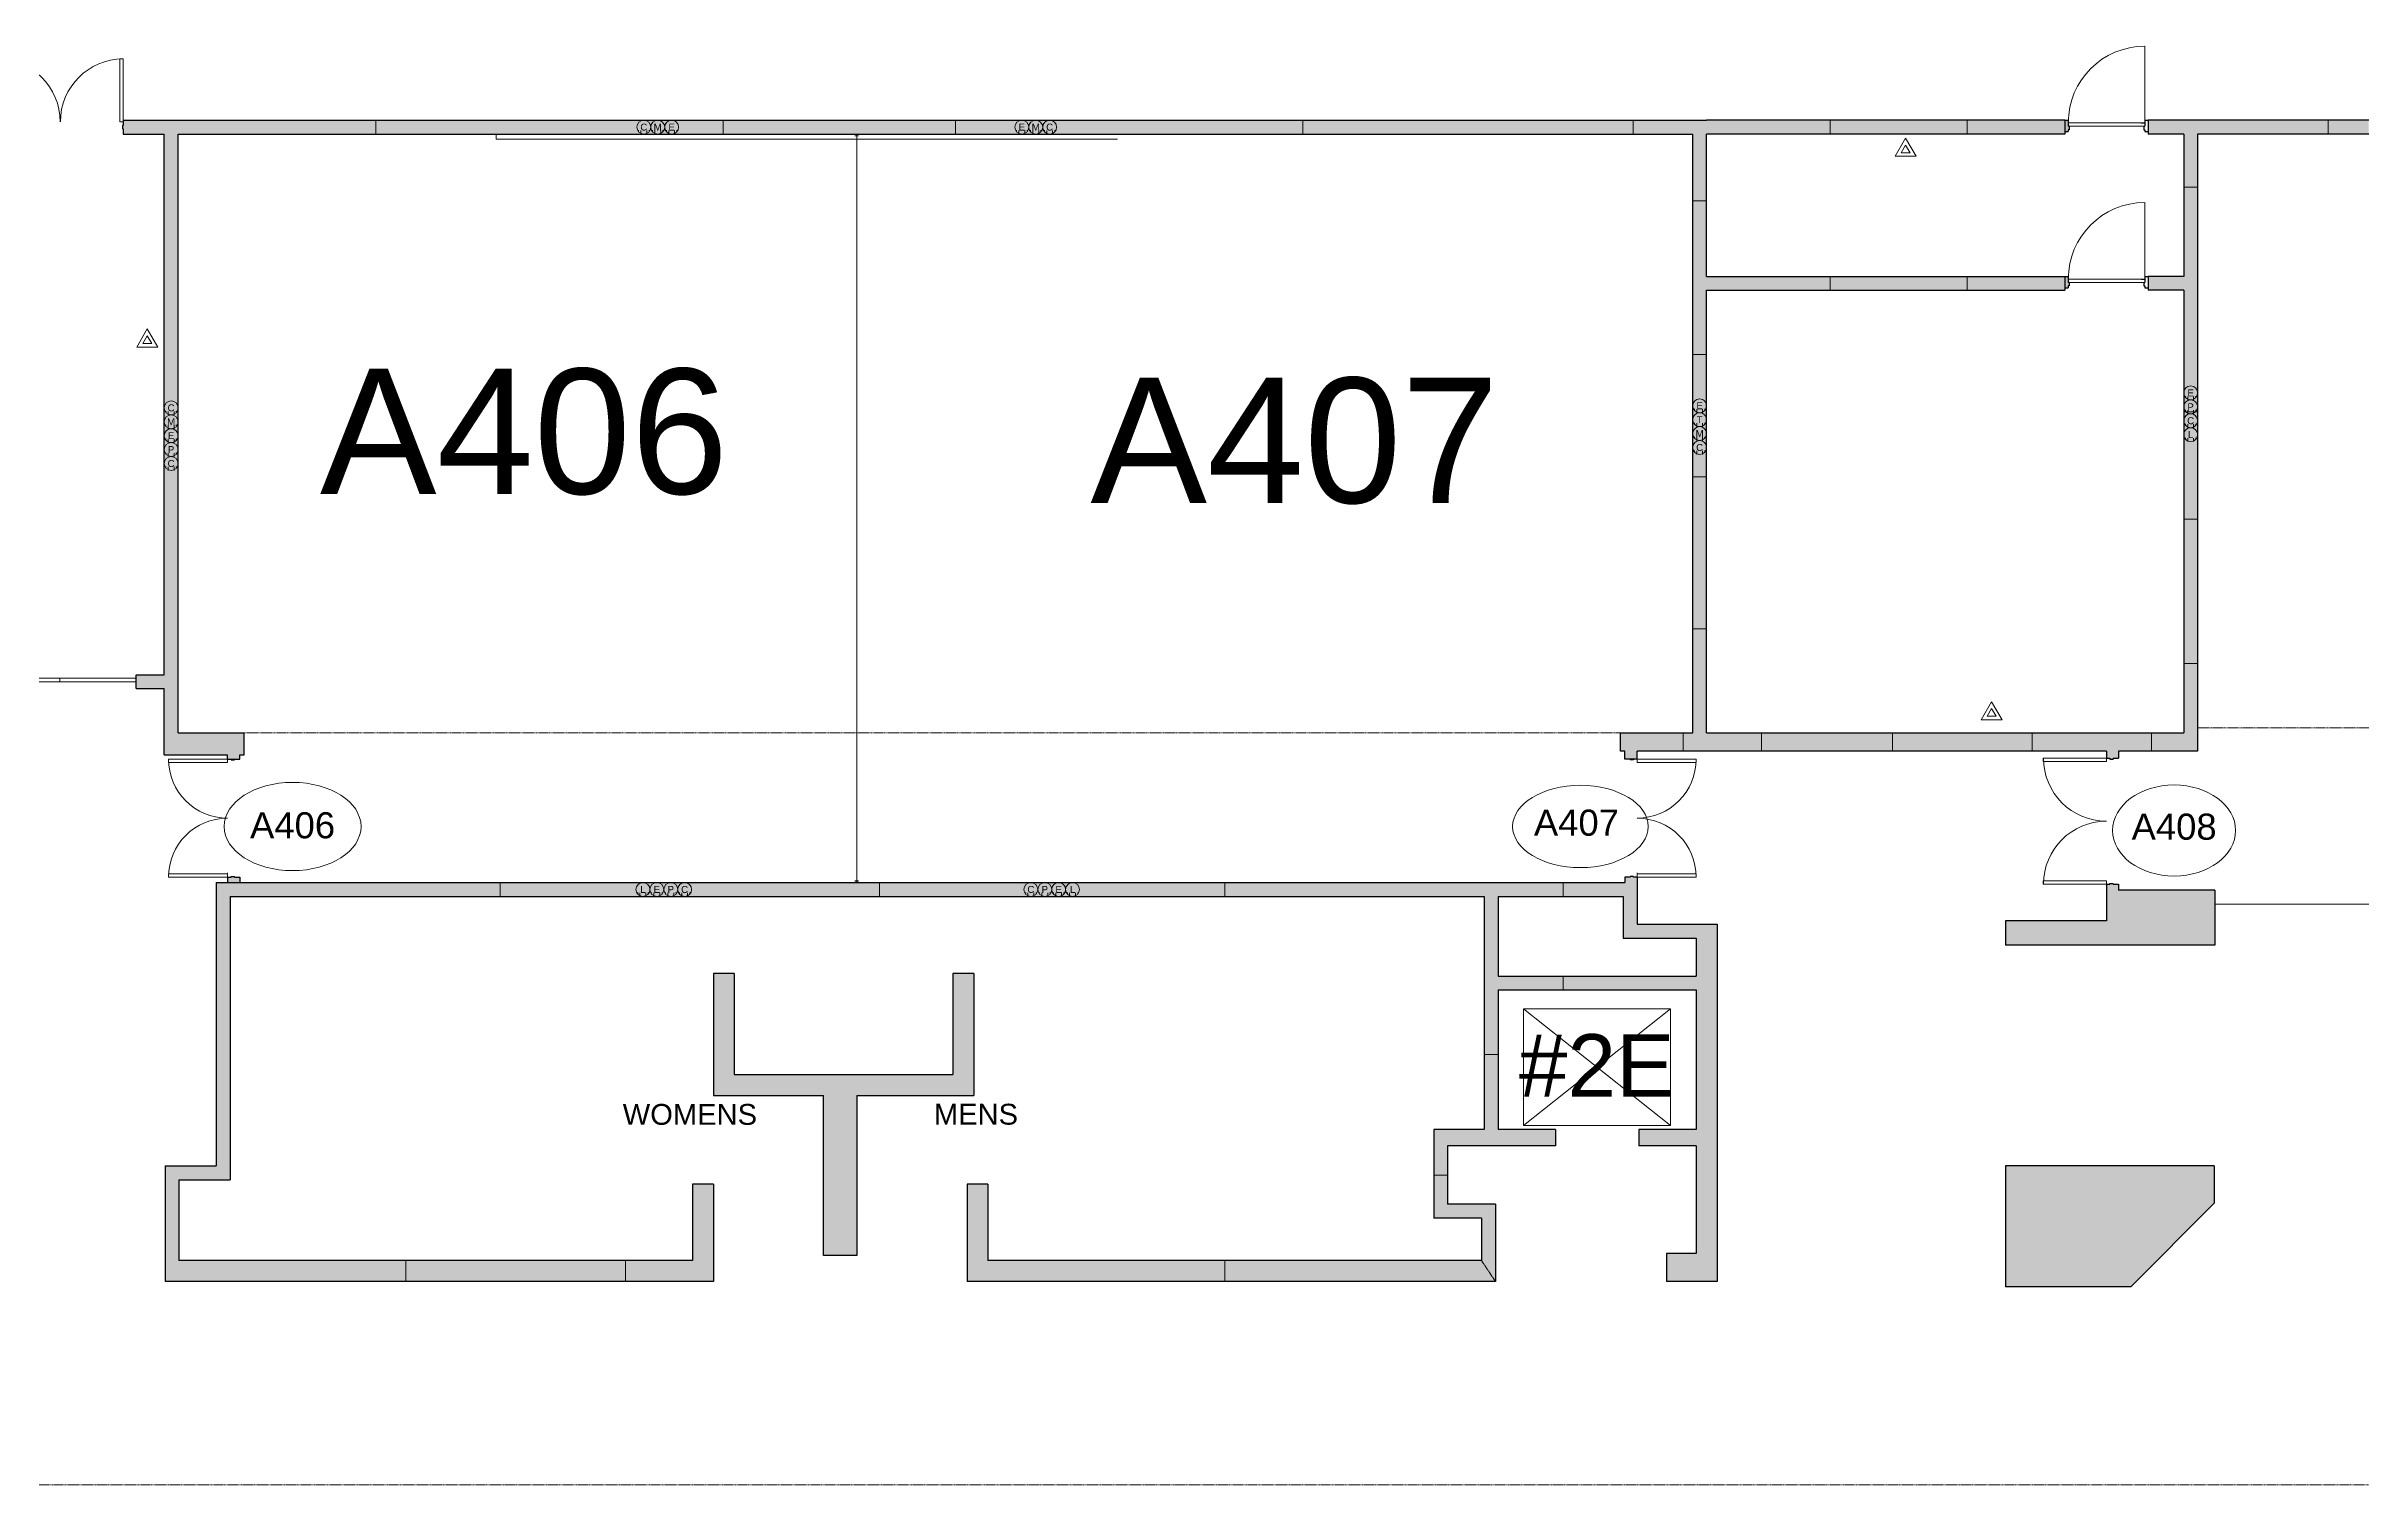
# Model space of a CAD drawing. Header units: inches. Extents: x -68 to 10561, y -2 to 2943.
# Drawn here: x 7604 to 8936, y 2107 to 2934 of the extents above; entities that cross this region are included whole.
import ezdxf
from ezdxf.enums import TextEntityAlignment as Align

# ---------------------------------------------------------------- set-up
doc = ezdxf.new("R2010")
doc.units = ezdxf.units.IN
doc.header["$MEASUREMENT"] = 0
doc.linetypes.add('DASHED', pattern=[0.75, 0.5, -0.25])
doc.linetypes.add('HIDDEN', pattern=[0.375, 0.25, -0.125])
doc.layers.get('0').update_dxf_attribs({"linetype": 'CONTINUOUS', "lineweight": 5})
for name, color, linetype, lineweight in [('1_A-ANNO-TEXT-MRMS-LG', 7, 'CONTINUOUS', 5), ('1_A-ANNO-TEXT-MRMS-SM', 1, 'CONTINUOUS', 5), ('1_A-ANNO-TEXT-RRMS', 7, 'CONTINUOUS', 5), ('1_A-CLNG-SUSP', 15, 'DASHED', 5), ('1_A-DOOR-SWNG', 124, 'CONTINUOUS', 5), ('1_A-FLOR-EVTR', 134, 'CONTINUOUS', 5), ('1_A-FLOR-EVTR-IDEN', 7, 'CONTINUOUS', 5), ('1_A-WALL-FULL', 7, 'CONTINUOUS', 25), ('1_A-WALL-HTCH', 8, 'HIDDEN', 5), ('1_A-WALL-MOVE-0607', 7, 'CONTINUOUS', 5), ('1_E-WALL', 8, 'CONTINUOUS', 5), ('1_F-PROT-EQPM-EXT', 1, 'CONTINUOUS', 5), ('RoomLayer1', 1, 'CONTINUOUS', 5)]:
    doc.layers.add(name, color=color, linetype=linetype, lineweight=lineweight)
doc.layers.add('1_A-CLNG-WTRK', color=15, linetype='HIDDEN', lineweight=5, plot=False)
doc.styles.add('HELV-H', font='')
doc.styles.add('HELV-M', font='swissel.ttf')
doc.styles.get("Standard").update_dxf_attribs({"font": 'swissl.ttf', "height": 36})
doc.styles.get('HELV-H').set_extended_font_data('Swis721 Hv BT')

# ---------------------------------------------------------------- blocks, each defined once
blk = doc.blocks.new('WBOX')
for p, q in [((-3.5, -6), (-2.8, -6)), ((-1.7, -8), (-1.7, -6)), ((1.7, -8), (1.7, -6)), ((2.8, -6), (3.5, -6))]:
    blk.add_line(p, q)
blk.add_circle((0, -4), 4)
at = {"flags": 8}
blk.add_attdef('X', text='', height=4, dxfattribs=at).set_placement((0, -6), align=Align.CENTER)
blk = doc.blocks.new('FEXT-SYM')
for p, q in [((-3, 0), (0, 5.2)), ((-3, 0), (3, 0)), ((-1.27, 1), (0, 3.2)), ((-1.27, 1), (1.27, 1)), ((3, 0), (0, 5.2)), ((1.27, 1), (0, 3.2))]:
    blk.add_line(p, q)

msp = doc.modelspace()

# ---------------------------------------------------------------- hatches: boundary and pattern name
at = {"layer": '1_A-WALL-HTCH'}
for points in [[(7793.6, 2891.8), (7648.3, 2891.8), (7648.3, 2888.8), (7647.8, 2888.8), (7647.8, 2886.8), (7648.3, 2886.8), (7648.3, 2883.8), (7671.8, 2883.8), (7671.8, 2572.8), (7655.8, 2572.8), (7655.8, 2564.8), (7671.8, 2564.8), (7671.8, 2526.8), (7708.3, 2526.8), (7708.3, 2524.3), (7710.3, 2524.3), (7715.3, 2524.3), (7715.3, 2526.8), (7717.8, 2526.8), (7717.8, 2539.3), (7679.8, 2539.3), (7679.8, 2883.8), (7793.6, 2883.8)], [(8559.3, 2756.9), (8551.3, 2756.9), (8551.3, 2686.7), (8559.3, 2686.7)], [(8476.7, 2399.5), (8439.3, 2399.5), (8439.3, 2445.3), (8476.7, 2445.3), (8476.7, 2453.3), (8282.1, 2453.3), (8282.1, 2445.3), (8431.3, 2445.3), (8431.3, 2354.4), (8439.3, 2354.4), (8439.3, 2391.5), (8476.7, 2391.5)], [(8565.3, 2429.3), (8519.3, 2429.3), (8519.3, 2456.3), (8517.3, 2456.3), (8517.3, 2456.8), (8515.3, 2456.8), (8515.3, 2456.3), (8512.3, 2456.3), (8512.3, 2453.3), (8476.7, 2453.3), (8476.7, 2445.3), (8511.3, 2445.3), (8511.3, 2421.3), (8553.3, 2421.3), (8553.3, 2399.5), (8476.7, 2399.5), (8476.7, 2391.5), (8553.3, 2391.5), (8553.3, 2311.3), (8520.3, 2311.3), (8520.3, 2301.8), (8553.3, 2301.8), (8553.3, 2239.8), (8536.3, 2239.8), (8536.3, 2223.8), (8565.3, 2223.8)], [(8851.8, 2417.3), (8731.3, 2417.3), (8731.3, 2431.3), (8789.3, 2431.3), (8789.3, 2452.3), (8791.3, 2452.3), (8791.3, 2452.8), (8793.3, 2452.8), (8793.3, 2452.3), (8796.3, 2452.3), (8796.3, 2448.8), (8851.8, 2448.8)], [(7999.8, 2400.9), (7999.8, 2342.8), (8125.6, 2342.8), (8125.6, 2400.9), (8137.6, 2400.9), (8137.6, 2330.8), (8070.4, 2330.8), (8070.4, 2238.8), (8051.2, 2238.8), (8051.2, 2330.8), (7987.8, 2330.8), (7987.8, 2400.9)], [(8472.3, 2311.3), (8439.3, 2311.3), (8439.3, 2354.4), (8431.3, 2354.4), (8431.3, 2311.3), (8402.3, 2311.3), (8402.3, 2285), (8410.3, 2285), (8410.3, 2301.8), (8472.3, 2301.8)], [(8282.1, 2235.8), (8145.8, 2235.8), (8145.8, 2279.8), (8133.8, 2279.8), (8133.8, 2223.8), (8282.1, 2223.8)], [(8437.8, 2268.3), (8410.3, 2268.3), (8410.3, 2285), (8402.3, 2285), (8402.3, 2260.3), (8429.8, 2260.3), (8429.8, 2235.8), (8437.8, 2223.8)], [(8803.3, 2220.8), (8731.3, 2220.8), (8731.3, 2290.3), (8851.3, 2290.3), (8851.3, 2268.8)], [(8429.8, 2235.8), (8282.1, 2235.8), (8282.1, 2223.8), (8437.8, 2223.8)]]:
    msp.add_hatch(color=256, dxfattribs=at).paths.add_polyline_path(points)
h = msp.add_hatch(color=256, dxfattribs=at)
h.paths.add_polyline_path([(8517.1, 2891.8), (8327, 2891.8), (8327, 2883.8), (8517.1, 2883.8)])
h.paths.add_polyline_path([(8327, 2891.8), (8127.1, 2891.8), (8127.1, 2883.8), (8327, 2883.8)])
h.paths.add_polyline_path([(8127.1, 2891.8), (7993.5, 2891.8), (7993.5, 2883.8), (8127.1, 2883.8)])
h.paths.add_polyline_path([(7993.5, 2891.8), (7793.6, 2891.8), (7793.6, 2883.8), (7993.5, 2883.8)])
h = msp.add_hatch(color=256, dxfattribs=at)
h.paths.add_polyline_path([(8630.4, 2801.9), (8559.3, 2801.9), (8559.3, 2845.3), (8551.3, 2845.3), (8551.3, 2756.9), (8559.3, 2756.9), (8559.3, 2793.9), (8630.4, 2793.9)])
h.paths.add_polyline_path([(8709.2, 2801.9), (8630.4, 2801.9), (8630.4, 2793.9), (8709.2, 2793.9)])
h.paths.add_polyline_path([(8765.4, 2801.9), (8709.2, 2801.9), (8709.2, 2793.9), (8765.4, 2793.9)])
h.paths.add_polyline_path([(8767.9, 2798.4), (8767.4, 2798.4), (8767.4, 2801.9), (8765.4, 2801.9), (8765.4, 2795.4), (8767.4, 2795.4), (8767.4, 2796.4), (8767.9, 2796.4)])
h.paths.add_polyline_path([(8767.9, 2888.3), (8767.4, 2888.3), (8767.4, 2891.8), (8765.4, 2891.8), (8765.4, 2885.3), (8767.4, 2885.3), (8767.4, 2886.3), (8767.9, 2886.3)])
h.paths.add_polyline_path([(8765.4, 2891.8), (8709.2, 2891.8), (8709.2, 2883.8), (8765.4, 2883.8)])
h.paths.add_polyline_path([(8709.2, 2891.8), (8630.4, 2891.8), (8630.4, 2883.8), (8709.2, 2883.8)])
h.paths.add_polyline_path([(8630.4, 2891.8), (8559.3, 2891.8), (8517.1, 2891.8), (8517.1, 2883.8), (8551.3, 2883.8), (8551.3, 2845.3), (8559.3, 2845.3), (8559.3, 2883.8), (8630.4, 2883.8)])
h = msp.add_hatch(color=256, dxfattribs=at)
h.paths.add_polyline_path([(8940.2, 2891.8), (8917, 2891.8), (8917, 2883.8), (8940.2, 2883.8)])
h.paths.add_polyline_path([(8917, 2891.8), (8813.4, 2891.8), (8813.4, 2883.8), (8833.8, 2883.8), (8833.8, 2853.2), (8841.8, 2853.2), (8841.8, 2883.8), (8917, 2883.8)])
h.paths.add_polyline_path([(8841.8, 2853.2), (8833.8, 2853.2), (8833.8, 2801.9), (8813.4, 2801.9), (8813.4, 2793.9), (8833.8, 2793.9), (8833.8, 2724.1), (8841.8, 2724.1)])
h = msp.add_hatch(color=256, dxfattribs=at)
h.paths.add_polyline_path([(8841.8, 2724.1), (8833.8, 2724.1), (8833.8, 2662.2), (8841.8, 2662.2)])
h.paths.add_polyline_path([(8841.8, 2662.2), (8833.8, 2662.2), (8833.8, 2579.3), (8841.8, 2579.3)])
h.paths.add_polyline_path([(8841.8, 2579.3), (8833.8, 2579.3), (8833.8, 2539.3), (8815.3, 2539.3), (8815.3, 2528.8), (8841.8, 2528.8)])
h = msp.add_hatch(color=256, dxfattribs=at)
h.paths.add_polyline_path([(8815.3, 2539.3), (8746.7, 2539.3), (8746.7, 2528.8), (8789.3, 2528.8), (8789.3, 2524.8), (8791.3, 2524.8), (8791.3, 2524.3), (8793.3, 2524.3), (8793.3, 2524.8), (8796.3, 2524.8), (8796.3, 2528.8), (8815.3, 2528.8)])
h.paths.add_polyline_path([(8746.7, 2539.3), (8666.3, 2539.3), (8666.3, 2528.8), (8746.7, 2528.8)])
h.paths.add_polyline_path([(8666.3, 2539.3), (8590.8, 2539.3), (8590.8, 2528.8), (8666.3, 2528.8)])
h.paths.add_polyline_path([(8590.8, 2539.3), (8559.3, 2539.3), (8559.3, 2599.1), (8551.3, 2599.1), (8551.3, 2539.3), (8545.9, 2539.3), (8545.9, 2528.8), (8590.8, 2528.8)])
h.paths.add_polyline_path([(8545.9, 2539.3), (8509.8, 2539.3), (8509.8, 2528.8), (8512.3, 2528.8), (8512.3, 2524.3), (8515.3, 2524.3), (8519.3, 2524.3), (8519.3, 2528.8), (8545.9, 2528.8)])
h.paths.add_polyline_path([(8559.3, 2686.7), (8551.3, 2686.7), (8551.3, 2599.1), (8559.3, 2599.1)])
h = msp.add_hatch(color=256, dxfattribs=at)
h.paths.add_polyline_path([(8282.1, 2453.3), (8083.4, 2453.3), (8083.4, 2445.3), (8282.1, 2445.3)])
h.paths.add_polyline_path([(8083.4, 2453.3), (7865.1, 2453.3), (7865.1, 2445.3), (8083.4, 2445.3)])
h.paths.add_polyline_path([(7987.8, 2279.8), (7975.8, 2279.8), (7975.8, 2235.8), (7937.3, 2235.8), (7937.3, 2223.8), (7987.8, 2223.8)])
h.paths.add_polyline_path([(7937.3, 2235.8), (7810.8, 2235.8), (7810.8, 2223.8), (7937.3, 2223.8)])
h.paths.add_polyline_path([(7810.8, 2235.8), (7680.3, 2235.8), (7680.3, 2282.3), (7709.8, 2282.3), (7709.8, 2445.3), (7865.1, 2445.3), (7865.1, 2453.3), (7701.8, 2453.3), (7701.8, 2290.3), (7672.3, 2290.3), (7672.3, 2223.8), (7810.8, 2223.8)])
h.paths.add_polyline_path([(7715.3, 2456.3), (7712.3, 2456.3), (7712.3, 2456.8), (7710.3, 2456.8), (7710.3, 2456.3), (7708.3, 2456.3), (7708.3, 2453.3), (7715.3, 2453.3)])

# ---------------------------------------------------------------- linework, layer by layer
at = {"layer": '1_A-CLNG-SUSP'}
for p, q in [((7717.8, 2539.3), (8509.8, 2539.3)), ((9327.8, 2542.3), (8841.8, 2542.3)), ((9521.8, 2106.9), (2953.3, 2106.9))]:
    msp.add_line(p, q, dxfattribs=at)
at = {"layer": '1_A-CLNG-WTRK'}
for p, q in [((7862.8, 2880.8), (8220.3, 2880.8)), ((8070.3, 2453.3), (8070.3, 2883.8)), ((9328.8, 2440.8), (8851.8, 2440.8))]:
    msp.add_line(p, q, dxfattribs=at)
at = {"layer": '1_A-DOOR-SWNG'}
for p, q in [((8811.4, 2934.3), (8811.4, 2890.3)), ((7648.3, 2927), (7646.3, 2927)), ((7646.3, 2890.8), (7646.3, 2927)), ((7648.3, 2890.8), (7648.3, 2927)), ((7648.3, 2890.8), (7646.3, 2890.8)), ((8767.4, 2890.3), (8811.4, 2890.3)), ((8767.4, 2888.3), (8811.4, 2888.3)), ((8811.4, 2844.4), (8811.4, 2800.4)), ((8767.4, 2800.4), (8811.4, 2800.4)), ((8767.4, 2798.4), (8811.4, 2798.4)), ((7567.8, 2570.8), (7655.8, 2570.8)), ((7567.8, 2568.8), (7655.8, 2568.8)), ((7611.8, 2570.8), (7611.8, 2568.8)), ((7708.3, 2524.3), (7674.3, 2524.3)), ((7674.3, 2524.3), (7674.3, 2522.3)), ((7708.3, 2522.3), (7674.3, 2522.3)), ((7708.3, 2524.3), (7708.3, 2522.3)), ((8519.3, 2524.3), (8553.3, 2524.3)), ((8519.3, 2524.3), (8519.3, 2522.3)), ((8519.3, 2522.3), (8553.3, 2522.3)), ((8553.3, 2524.3), (8553.3, 2522.3)), ((8753, 2524.8), (8753, 2522.8)), ((8789.3, 2524.8), (8753, 2524.8)), ((8789.3, 2522.8), (8753, 2522.8)), ((8789.3, 2524.8), (8789.3, 2522.8)), ((7708.3, 2458.3), (7674.3, 2458.3)), ((7674.3, 2456.3), (7674.3, 2458.3)), ((7708.3, 2456.3), (7674.3, 2456.3)), ((7708.3, 2458.8), (7708.3, 2458.7)), ((7708.3, 2456.3), (7708.3, 2458.3)), ((8519.3, 2458.8), (8519.3, 2458.7)), ((8519.3, 2458.3), (8553.3, 2458.3)), ((8519.3, 2456.3), (8519.3, 2458.3)), ((8519.3, 2456.3), (8553.3, 2456.3)), ((8553.3, 2456.3), (8553.3, 2458.3)), ((8789.3, 2454.3), (8753, 2454.3)), ((8753, 2452.3), (8753, 2454.3)), ((8789.3, 2452.3), (8753, 2452.3)), ((8789.3, 2452.3), (8789.3, 2454.3))]:
    msp.add_line(p, q, dxfattribs=at)
for centre, radius, start, end in [((8811.4, 2890.3), 44, 90, 180), ((7575.8, 2890.8), 36.2, 360, 90), ((7648.3, 2890.8), 36.2, 90, 180), ((8811.4, 2800.4), 44, 90, 180), ((7708.3, 2524.3), 34, 180, 270), ((8519.3, 2524.3), 34, 270, 0), ((8789.3, 2524.8), 36.2, 180, 270), ((7708.3, 2456.3), 34, 90, 180), ((8519.3, 2456.3), 34, 360, 90), ((8789.3, 2452.3), 36.2, 90, 180)]:
    msp.add_arc(centre, radius, start, end, dxfattribs=at)
at = {"layer": '1_A-FLOR-EVTR'}
for p, q in [((8454, 2313.5), (8454, 2380.7)), ((8454, 2380.7), (8538.5, 2380.7)), ((8454, 2313.5), (8538.5, 2380.7)), ((8454, 2380.7), (8538.5, 2313.5)), ((8538.5, 2380.7), (8538.5, 2313.5)), ((8538.5, 2313.5), (8454, 2313.5))]:
    msp.add_line(p, q, dxfattribs=at)
at = {"layer": '1_A-WALL-FULL'}
for p, q in [((7648.3, 2891.8), (8559.3, 2891.8)), ((7648.3, 2891.8), (7648.3, 2888.8)), ((8765.4, 2891.8), (8559.3, 2891.8)), ((8765.4, 2891.8), (8765.4, 2883.8)), ((8765.4, 2891.8), (8767.4, 2891.8)), ((8767.4, 2891.8), (8767.4, 2888.3)), ((8811.4, 2891.8), (8813.4, 2891.8)), ((8811.4, 2891.8), (8811.4, 2888.3)), ((9338, 2891.8), (8813.4, 2891.8)), ((8813.4, 2891.8), (8813.4, 2883.8)), ((7647.8, 2888.8), (7647.8, 2886.8)), ((7648.3, 2888.8), (7647.8, 2888.8)), ((7648.3, 2886.8), (7647.8, 2886.8)), ((7648.3, 2886.8), (7648.3, 2883.8)), ((7648.3, 2883.8), (7671.8, 2883.8)), ((7671.8, 2572.8), (7671.8, 2883.8)), ((7679.8, 2539.3), (7679.8, 2883.8)), ((7679.8, 2883.8), (8551.3, 2883.8)), ((8551.3, 2539.3), (8551.3, 2883.8)), ((8765.4, 2883.8), (8559.3, 2883.8)), ((8559.3, 2801.9), (8559.3, 2883.8)), ((8765.4, 2885.3), (8767.4, 2885.3)), ((8767.9, 2888.3), (8767.4, 2888.3)), ((8767.9, 2886.3), (8767.4, 2886.3)), ((8767.4, 2886.3), (8767.4, 2885.3)), ((8767.9, 2888.3), (8767.9, 2886.3)), ((8809.4, 2890.3), (8811.4, 2890.3)), ((8810.9, 2888.3), (8810.9, 2886.3)), ((8810.9, 2888.3), (8811.4, 2888.3)), ((8810.9, 2886.3), (8811.4, 2886.3)), ((8811.4, 2886.3), (8811.4, 2885.3)), ((8811.4, 2885.3), (8813.4, 2885.3)), ((8833.8, 2883.8), (8813.4, 2883.8)), ((8833.8, 2883.8), (8833.8, 2801.9)), ((8841.8, 2883.8), (8841.8, 2528.8)), ((9338, 2883.8), (8841.8, 2883.8)), ((8559.3, 2801.9), (8765.4, 2801.9)), ((8765.4, 2801.9), (8765.4, 2793.9)), ((8765.4, 2801.9), (8767.4, 2801.9)), ((8767.4, 2801.9), (8767.4, 2798.4)), ((8767.9, 2798.4), (8767.4, 2798.4)), ((8767.9, 2798.4), (8767.9, 2796.4)), ((8809.4, 2800.4), (8811.4, 2800.4)), ((8810.9, 2798.4), (8811.4, 2798.4)), ((8810.9, 2798.4), (8810.9, 2796.4)), ((8811.4, 2801.9), (8811.4, 2798.4)), ((8811.4, 2801.9), (8813.4, 2801.9)), ((8833.8, 2801.9), (8813.4, 2801.9)), ((8813.4, 2801.9), (8813.4, 2793.9)), ((8559.3, 2539.3), (8559.3, 2793.9)), ((8559.3, 2793.9), (8765.4, 2793.9)), ((8765.4, 2795.4), (8767.4, 2795.4)), ((8767.4, 2796.4), (8767.4, 2795.4)), ((8767.9, 2796.4), (8767.4, 2796.4)), ((8810.9, 2796.4), (8811.4, 2796.4)), ((8811.4, 2796.4), (8811.4, 2795.4)), ((8811.4, 2795.4), (8813.4, 2795.4)), ((8833.8, 2793.9), (8813.4, 2793.9)), ((8833.8, 2793.9), (8833.8, 2539.3)), ((7655.8, 2564.8), (7655.8, 2572.8)), ((7655.8, 2572.8), (7671.8, 2572.8)), ((7655.8, 2564.8), (7671.8, 2564.8)), ((7671.8, 2526.8), (7671.8, 2564.8)), ((7679.8, 2539.3), (7717.8, 2539.3)), ((7717.8, 2526.8), (7717.8, 2539.3)), ((8509.8, 2539.3), (8551.3, 2539.3)), ((8509.8, 2528.8), (8509.8, 2539.3)), ((8559.3, 2539.3), (8833.8, 2539.3)), ((7671.8, 2526.8), (7708.3, 2526.8)), ((7708.3, 2524.3), (7708.3, 2526.8)), ((7708.3, 2524.3), (7715.3, 2524.3)), ((7708.3, 2524.3), (7710.3, 2524.3)), ((7710.3, 2524.3), (7710.3, 2523.8)), ((7710.3, 2523.8), (7712.3, 2523.8)), ((7712.3, 2524.3), (7715.3, 2524.3)), ((7712.3, 2524.3), (7712.3, 2523.8)), ((7715.3, 2524.3), (7715.3, 2526.8)), ((7715.3, 2526.8), (7717.8, 2526.8)), ((8512.3, 2528.8), (8509.8, 2528.8)), ((8512.3, 2524.3), (8512.3, 2528.8)), ((8519.3, 2524.3), (8512.3, 2524.3)), ((8515.3, 2524.3), (8512.3, 2524.3)), ((8515.3, 2524.3), (8515.3, 2523.8)), ((8517.3, 2523.8), (8515.3, 2523.8)), ((8519.3, 2524.3), (8517.3, 2524.3)), ((8517.3, 2524.3), (8517.3, 2523.8)), ((8789.3, 2528.8), (8519.3, 2528.8)), ((8519.3, 2524.3), (8519.3, 2528.8)), ((8789.3, 2528.8), (8789.3, 2524.8)), ((8789.3, 2524.8), (8791.3, 2524.8)), ((8791.3, 2524.8), (8791.3, 2524.3)), ((8791.3, 2524.3), (8793.3, 2524.3)), ((8793.3, 2524.8), (8796.3, 2524.8)), ((8793.3, 2524.8), (8793.3, 2524.3)), ((8841.8, 2528.8), (8796.3, 2528.8)), ((8796.3, 2528.8), (8796.3, 2524.8)), ((7701.8, 2453.3), (8512.3, 2453.3)), ((7701.8, 2453.3), (7701.8, 2290.3)), ((7708.3, 2456.3), (7708.3, 2453.3)), ((7708.3, 2456.3), (7710.3, 2456.3)), ((7710.3, 2456.3), (7710.3, 2456.8)), ((7710.3, 2456.8), (7712.3, 2456.8)), ((7712.3, 2456.3), (7712.3, 2456.8)), ((7712.3, 2456.3), (7715.3, 2456.3)), ((7715.3, 2456.3), (7715.3, 2453.3)), ((8069.3, 2454.3), (8071.3, 2454.3)), ((8515.3, 2456.3), (8512.3, 2456.3)), ((8512.3, 2456.3), (8512.3, 2453.3)), ((8517.3, 2456.8), (8515.3, 2456.8)), ((8515.3, 2456.3), (8515.3, 2456.8)), ((8517.3, 2456.3), (8517.3, 2456.8)), ((8519.3, 2456.3), (8517.3, 2456.3)), ((8519.3, 2456.3), (8519.3, 2429.3)), ((8789.3, 2452.3), (8789.3, 2431.3)), ((8789.3, 2452.3), (8791.3, 2452.3)), ((8791.3, 2452.3), (8791.3, 2452.8)), ((8791.3, 2452.8), (8793.3, 2452.8)), ((8793.3, 2452.3), (8793.3, 2452.8)), ((8793.3, 2452.3), (8796.3, 2452.3)), ((8796.3, 2452.3), (8796.3, 2448.8)), ((7709.8, 2445.3), (8431.3, 2445.3)), ((7709.8, 2445.3), (7709.8, 2282.3)), ((8431.3, 2445.3), (8431.3, 2311.3)), ((8439.3, 2445.3), (8511.3, 2445.3)), ((8439.3, 2445.3), (8439.3, 2399.5)), ((8511.3, 2445.3), (8511.3, 2421.3)), ((8851.8, 2448.8), (8796.3, 2448.8)), ((8851.8, 2448.8), (8851.8, 2417.3)), ((8519.3, 2429.3), (8565.3, 2429.3)), ((8565.3, 2429.3), (8565.3, 2223.8)), ((8789.3, 2431.3), (8731.3, 2431.3)), ((8731.3, 2431.3), (8731.3, 2417.3)), ((8511.3, 2421.3), (8553.3, 2421.3)), ((8553.3, 2421.3), (8553.3, 2399.5)), ((8851.8, 2417.3), (8731.3, 2417.3)), ((7987.8, 2400.9), (7987.8, 2330.8)), ((7999.8, 2400.9), (7987.8, 2400.9)), ((7999.8, 2400.9), (7999.8, 2342.8)), ((8137.6, 2400.9), (8125.6, 2400.9)), ((8125.6, 2400.9), (8125.6, 2342.8)), ((8137.6, 2400.9), (8137.6, 2330.8)), ((8439.3, 2399.5), (8553.3, 2399.5)), ((8439.3, 2391.5), (8553.3, 2391.5)), ((8439.3, 2391.5), (8439.3, 2311.3)), ((8553.3, 2391.5), (8553.3, 2311.3)), ((7999.8, 2342.8), (8125.6, 2342.8)), ((7987.8, 2330.8), (8051.2, 2330.8)), ((8051.2, 2238.8), (8051.2, 2330.8)), ((8070.4, 2330.8), (8070.4, 2238.8)), ((8070.4, 2330.8), (8137.6, 2330.8)), ((8402.3, 2311.3), (8402.3, 2260.3)), ((8431.3, 2311.3), (8402.3, 2311.3)), ((8472.3, 2311.3), (8439.3, 2311.3)), ((8472.3, 2311.3), (8472.3, 2301.8)), ((8520.3, 2311.3), (8520.3, 2301.8)), ((8553.3, 2311.3), (8520.3, 2311.3)), ((8410.3, 2301.8), (8410.3, 2268.3)), ((8472.3, 2301.8), (8410.3, 2301.8)), ((8553.3, 2301.8), (8520.3, 2301.8)), ((8553.3, 2301.8), (8553.3, 2239.8)), ((7672.3, 2290.3), (7701.8, 2290.3)), ((7672.3, 2290.3), (7672.3, 2223.8)), ((7680.3, 2282.3), (7709.8, 2282.3)), ((7680.3, 2282.3), (7680.3, 2235.8)), ((7975.8, 2279.8), (7975.8, 2235.8)), ((7987.8, 2279.8), (7975.8, 2279.8)), ((7987.8, 2279.8), (7987.8, 2223.8)), ((8133.8, 2279.8), (8133.8, 2223.8)), ((8145.8, 2279.8), (8133.8, 2279.8)), ((8145.8, 2279.8), (8145.8, 2235.8)), ((8851.3, 2290.3), (8731.3, 2290.3)), ((8731.3, 2290.3), (8731.3, 2220.8)), ((8851.3, 2290.3), (8851.3, 2268.8)), ((8437.8, 2268.3), (8410.3, 2268.3)), ((8437.8, 2268.3), (8437.8, 2223.8)), ((8851.3, 2268.8), (8803.3, 2220.8)), ((8429.8, 2260.3), (8402.3, 2260.3)), ((8429.8, 2260.3), (8429.8, 2235.8)), ((8070.4, 2238.8), (8051.2, 2238.8)), ((8536.3, 2239.8), (8536.3, 2223.8)), ((8553.3, 2239.8), (8536.3, 2239.8)), ((7975.8, 2235.8), (7680.3, 2235.8)), ((8429.8, 2235.8), (8145.8, 2235.8)), ((7987.8, 2223.8), (7672.3, 2223.8)), ((8437.8, 2223.8), (8133.8, 2223.8)), ((8565.3, 2223.8), (8536.3, 2223.8)), ((8803.3, 2220.8), (8731.3, 2220.8))]:
    msp.add_line(p, q, dxfattribs=at)
at = {"layer": '1_A-WALL-HTCH'}
for p, q in [((7793.6, 2891.8), (7793.6, 2883.8)), ((7993.5, 2891.8), (7993.5, 2883.8)), ((8127.1, 2891.8), (8127.1, 2883.8)), ((8327, 2891.8), (8327, 2883.8)), ((8517.1, 2891.8), (8517.1, 2883.8)), ((8630.4, 2891.8), (8630.4, 2883.8)), ((8709.2, 2891.8), (8709.2, 2883.8)), ((8917, 2891.8), (8917, 2883.8)), ((8833.8, 2853.2), (8841.8, 2853.2)), ((8551.3, 2845.3), (8559.3, 2845.3)), ((8630.4, 2801.9), (8630.4, 2793.9)), ((8709.2, 2801.9), (8709.2, 2793.9)), ((8551.3, 2756.9), (8559.3, 2756.9)), ((8833.8, 2724.1), (8841.8, 2724.1)), ((8551.3, 2686.7), (8559.3, 2686.7)), ((8833.8, 2662.2), (8841.8, 2662.2)), ((8551.3, 2599.1), (8559.3, 2599.1)), ((8833.8, 2579.3), (8841.8, 2579.3)), ((8545.9, 2539.3), (8545.9, 2528.8)), ((8590.8, 2539.3), (8590.8, 2528.8)), ((8666.3, 2539.3), (8666.3, 2528.8)), ((8746.7, 2539.3), (8746.7, 2528.8)), ((8815.3, 2539.3), (8815.3, 2528.8)), ((7865.1, 2453.3), (7865.1, 2445.3)), ((8083.4, 2453.3), (8083.4, 2445.3)), ((8282.1, 2445.3), (8282.1, 2453.3)), ((8476.7, 2445.3), (8476.7, 2453.3)), ((8476.7, 2391.5), (8476.7, 2399.5)), ((8439.3, 2354.4), (8431.3, 2354.4)), ((8410.3, 2285), (8402.3, 2285)), ((7810.8, 2235.8), (7810.8, 2223.8)), ((7937.3, 2235.8), (7937.3, 2223.8)), ((8282.1, 2223.8), (8282.1, 2235.8)), ((8429.8, 2235.8), (8437.8, 2223.8))]:
    msp.add_line(p, q, dxfattribs=at)
at = {"layer": '1_A-WALL-MOVE-0607'}
for p, q in [((7862.8, 2880.8), (7862.8, 2883.8)), ((8069.3, 2882.8), (8071.3, 2882.8))]:
    msp.add_line(p, q, dxfattribs=at)
at = {"layer": 'RoomLayer1'}
for centre, major_axis, ratio in [((7745.7, 2485.5), (39.4, 0), 0.644437), ((8486.7, 2485.5), (-39, 0), 0.607246), ((8828.3, 2483.2), (35.4, 0), 0.73961)]:
    msp.add_ellipse(centre, major_axis=major_axis, ratio=ratio, dxfattribs=at)

# ---------------------------------------------------------------- block references
at = {"layer": '1_E-WALL'}
for p, values in [((7947.8, 2891.8), {'X': 'C'}), ((7955.8, 2891.8), {'X': 'M'}), ((7963.8, 2891.8), {'X': 'E'}), ((8165.3, 2891.8), {'X': 'E'}), ((8173.3, 2891.8), {'X': 'M'}), ((8181.3, 2891.8), {'X': 'C'}), ((8555.3, 2731.5), {'X': 'E'}), ((8837.8, 2738.9), {'X': 'E'}), ((7675.8, 2730.3), {'X': 'C'}), ((7675.8, 2722.3), {'X': 'M'}), ((8555.3, 2723.5), {'X': 'T'}), ((8837.8, 2730.9), {'X': 'P'}), ((8837.8, 2722.9), {'X': 'C'}), ((7675.8, 2714.3), {'X': 'E'}), ((7675.8, 2706.3), {'X': 'P'}), ((8555.3, 2715.5), {'X': 'M'}), ((8555.3, 2707.5), {'X': 'C'}), ((8837.8, 2714.9), {'X': 'L'}), ((7675.8, 2698.3), {'X': 'C'}), ((7947.3, 2453.3), {'X': 'L'}), ((7955.3, 2453.3), {'X': 'E'}), ((7963.3, 2453.3), {'X': 'P'}), ((7971.3, 2453.3), {'X': 'C'}), ((8170.5, 2453.3), {'X': 'C'}), ((8178.5, 2453.3), {'X': 'P'}), ((8186.5, 2453.3), {'X': 'E'}), ((8194.5, 2453.3), {'X': 'L'})]:
    msp.add_blockref('WBOX', p, dxfattribs=at).add_auto_attribs(values)
at = {"layer": '1_F-PROT-EQPM-EXT', "xscale": 2, "yscale": 2, "zscale": 2}
for p in [(8673.8, 2871), (7662.1, 2761.3), (8723.3, 2546.9)]:
    msp.add_blockref('FEXT-SYM', p, dxfattribs=at)

# ---------------------------------------------------------------- texts
at = {"layer": '1_A-ANNO-TEXT-MRMS-LG', "style": 'HELV-H'}
for s, p in [('A406', (7878.9, 2676.8)), ('A407', (8322.2, 2671.6))]:
    msp.add_text(s, height=72, dxfattribs=at).set_placement(p, align=Align.CENTER)
at = {"layer": '1_A-ANNO-TEXT-MRMS-SM', "style": 'HELV-M'}
for s, p in [('A406', (7745.7, 2478.7)), ('A407', (8484.4, 2480.2)), ('A408', (8828.3, 2477.9))]:
    msp.add_text(s, height=15, dxfattribs=at).set_placement(p, align=Align.CENTER)
at = {"layer": '1_A-ANNO-TEXT-RRMS', "style": 'HELV-M'}
for s, p in [('WOMENS', (7974.3, 2313.9)), ('MENS', (8138.9, 2314))]:
    msp.add_text(s, height=12, dxfattribs=at).set_placement(p, align=Align.CENTER)
at = {"layer": '1_A-FLOR-EVTR-IDEN', "style": 'HELV-H'}
msp.add_text('#2E', height=36, dxfattribs=at).set_placement((8496, 2348.3), align=Align.MIDDLE)

doc.saveas('drawing.dxf')
